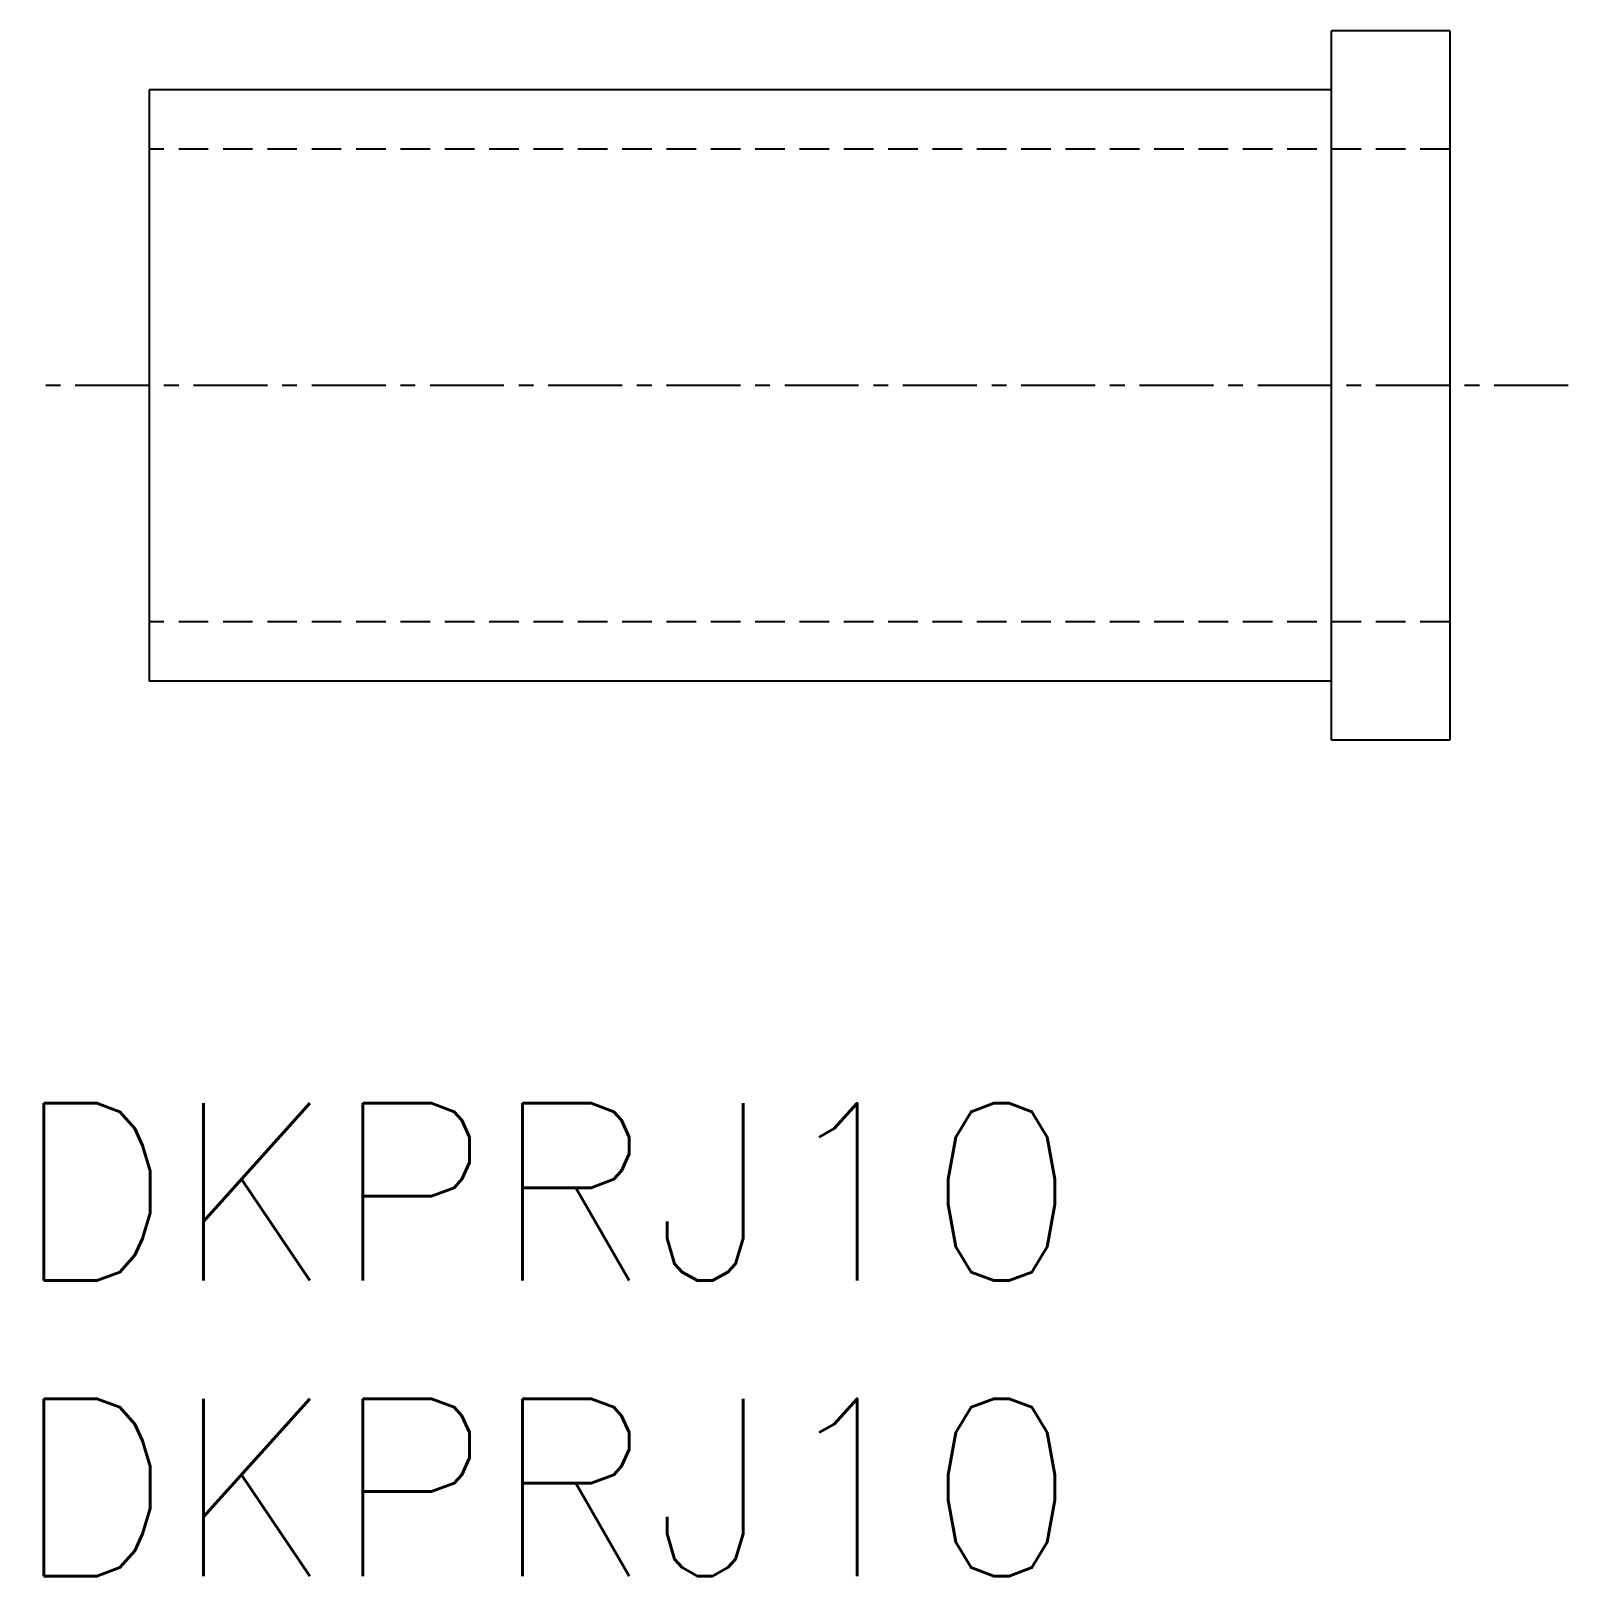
# Model space of a CAD drawing. Extents: x 131.8 to 157.8, y 90.5 to 116.6.
import ezdxf
from ezdxf.enums import TextEntityAlignment as Align

# ---------------------------------------------------------------- set-up
doc = ezdxf.new("R2010")
doc.units = 0
doc.linetypes.add('CENTER', pattern=[2, 1.25, -0.25, 0.25, -0.25])
doc.linetypes.add('DASHED', pattern=[0.75, 0.5, -0.25])
doc.layers.get('0').update_dxf_attribs({"linetype": 'CONTINUOUS'})
doc.layers.add('CENTER', color=1, linetype='CENTER')
doc.styles.get("Standard").update_dxf_attribs({"font": 'txt.shx', "bigfont": 'extfont.shx'})

msp = doc.modelspace()

# ---------------------------------------------------------------- linework, layer by layer
at = {"color": 7, "linetype": 'CONTINUOUS'}
for p, q in [((153.827, 104.631), (153.827, 116.631)), ((155.827, 116.631), (153.827, 116.631)), ((155.827, 116.631), (155.827, 104.631)), ((133.827, 115.631), (133.827, 105.631)), ((153.827, 115.631), (133.827, 115.631)), ((153.827, 105.631), (133.827, 105.631)), ((155.827, 104.631), (153.827, 104.631))]:
    msp.add_line(p, q, dxfattribs=at)
at = {"color": 3, "linetype": 'DASHED'}
for p, q in [((155.827, 114.631), (133.827, 114.631)), ((155.827, 106.631), (133.827, 106.631))]:
    msp.add_line(p, q, dxfattribs=at)
at = {"layer": 'CENTER', "color": 1, "linetype": 'CENTER'}
msp.add_line((157.827, 110.631), (131.827, 110.631), dxfattribs=at)

# ---------------------------------------------------------------- texts
at = {"color": 7, "linetype": 'CONTINUOUS'}
for p in [(131.529, 96.987), (131.529, 91.987)]:
    msp.add_text('DKPRJ10', height=3, dxfattribs=at).set_placement(p, align=Align.MIDDLE_LEFT)

doc.saveas('drawing.dxf')
